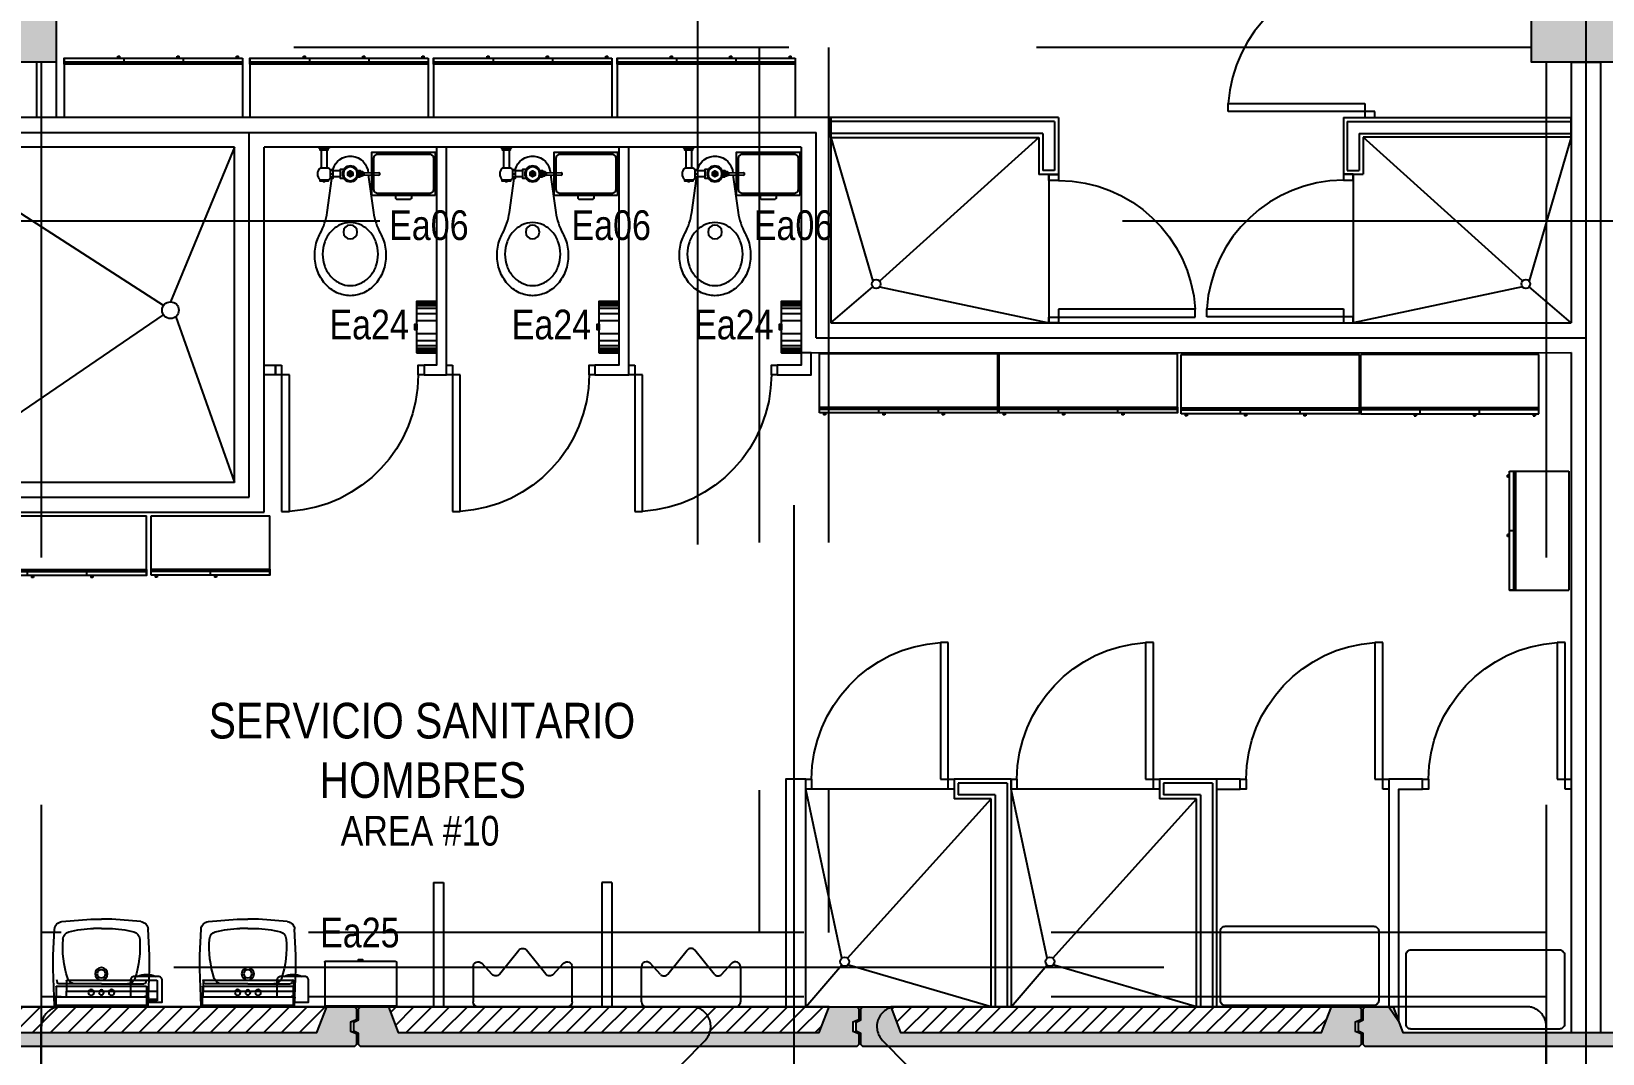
# Model space of a CAD drawing. Extents: x -28 to 131, y -33 to 63.
# Drawn here: x 24.15 to 32.08, y 3.84 to 9.01 of the extents above; entities that cross this region are included whole.
import ezdxf

# ---------------------------------------------------------------- set-up
doc = ezdxf.new("R2010")
doc.units = 0
doc.header["$LTSCALE"] = 10
doc.set_wipeout_variables(frame=1)
for name, pattern in [('DASHDOT', [1, 0.5, -0.25, 0, -0.25]), ('DASHDOT2', [12.7, 6.35, -3.175, 0, -3.175]), ('HIDDEN', [0.375, 0.25, -0.125]), ('HIDDEN2', [0.1875, 0.125, -0.0625]), ('PHANTOM2', [1.25, 0.625, -0.125, 0.125, -0.125, 0.125, -0.125])]:
    doc.linetypes.add(name, pattern=pattern)
for name, color, linetype in [('1 Panel Nervado', 1, 'Continuous'), ('arq-accesorios de baño', 2, 'Continuous'), ('arq-accesorios de baño-texto', 2, 'Continuous'), ('arq-columnas', 6, 'Continuous'), ('arq-ejes', 251, 'DASHDOT2'), ('arq-ejes-principales', 1, 'DASHDOT'), ('arq-escaleras', 1, 'Continuous'), ('arq-hatch', 252, 'Continuous'), ('arq-indicacion de corte', 5, 'PHANTOM2'), ('arq-mobiliario', 1, 'Continuous'), ('arq-pared mamposteria', 4, 'Continuous'), ('arq-paredes-liv', 3, 'Continuous'), ('arq-prefabricado', 1, 'Continuous'), ('arq-puertas', 1, 'Continuous'), ('arq-san', 1, 'Continuous'), ('arq-text-aposentos', 3, 'Continuous'), ('arq-text-codigo', 1, 'Continuous'), ('arq-vigas', 251, 'HIDDEN'), ('arq-wipeout', 2, 'HIDDEN')]:
    doc.layers.add(name, color=color, linetype=linetype)
doc.styles.add('dape 2', font='ARIALN.TTF')

# ---------------------------------------------------------------- blocks, each defined once
blk = doc.blocks.new('ORINAL2')
for p, q in [((-0.1166, 0.1656), (-0.0195, 0.2862)), ((0.1166, 0.1656), (0.0195, 0.2862)), ((-0.25, 0.025), (-0.25, 0.2028)), ((-0.1543, 0.1641), (-0.2068, 0.2199)), ((0.1543, 0.1641), (0.2068, 0.2199)), ((0.25, 0.2028), (0.25, 0.025)), ((0.225, 0), (-0.225, 0))]:
    blk.add_line(p, q)
for centre, start, end in [((0, 0.2705), 38.8485, 141.1515), ((-0.225, 0.2028), 43.23601, 180), ((-0.1361, 0.1813), 223.23601, 321.1515), ((0.1361, 0.1813), 218.8485, 316.76399), ((0.225, 0.2028), 0, 136.76399), ((-0.225, 0.025), 180, 270), ((0.225, 0.025), 270, 0)]:
    blk.add_arc(centre, 0.025, start, end)
blk = doc.blocks.new('*U102')
blk.add_line((0.1, 0.26), (0, 0.26))
at = {"color": 251}
for p, q in [((0.1, 0.2543), (0, 0.2543)), ((0.1, 0.2468), (0, 0.2468)), ((0.1, 0.238), (0, 0.238)), ((0.1, 0.2241), (0, 0.2241)), ((0.1, 0.1983), (0, 0.1983)), ((0.1, 0.1633), (0, 0.1633)), ((0.1, 0.0967), (0, 0.0967)), ((0.1, 0.0617), (0, 0.0617)), ((0.1, 0.0359), (0, 0.0359)), ((0.1, 0.022), (0, 0.022)), ((0.1, 0.0132), (0, 0.0132)), ((0.1, 0.0057), (0, 0.0057))]:
    blk.add_line(p, q, dxfattribs=at)
for points in [[(0, 0.26), (0.1, 0.26), (0.1, 0), (0, 0)], [(0.1, 0.1442), (0.1104, 0.1442), (0.1104, 0.1158), (0.1, 0.1158)]]:
    blk.add_lwpolyline(points, close=True)
blk = doc.blocks.new('P-0.75')
for p, q in [((0.0301, 0.05), (0.0301, 0.7395)), ((0.0301, 0.7395), (0.0701, 0.7395)), ((0.0701, 0.7395), (0.0701, 0.05)), ((0.0701, 0.05), (0.0301, 0.05))]:
    blk.add_line(p, q)
for points in [[(0.03, 0), (0.03, 0.05), (0, 0.05), (0, 0)], [(0.75, 0), (0.75, 0.05), (0.72, 0.05), (0.72, 0)]]:
    blk.add_lwpolyline(points, close=True)
at = {"linetype": 'HIDDEN'}
blk.add_arc((0.0263, 0.0471), 0.6938, 0.24274, 86.38063, dxfattribs=at)
blk = doc.blocks.new('*U154')
blk.add_line((0.1, 0.26), (0, 0.26))
at = {"color": 251}
for p, q in [((0.1, 0.2543), (0, 0.2543)), ((0.1, 0.2468), (0, 0.2468)), ((0.1, 0.238), (0, 0.238)), ((0.1, 0.2241), (0, 0.2241)), ((0.1, 0.1983), (0, 0.1983)), ((0.1, 0.1633), (0, 0.1633)), ((0.1, 0.0967), (0, 0.0967)), ((0.1, 0.0617), (0, 0.0617)), ((0.1, 0.0359), (0, 0.0359)), ((0.1, 0.022), (0, 0.022)), ((0.1, 0.0132), (0, 0.0132)), ((0.1, 0.0057), (0, 0.0057))]:
    blk.add_line(p, q, dxfattribs=at)
for points in [[(0, 0.26), (0.1, 0.26), (0.1, 0), (0, 0)], [(0.1, 0.1442), (0.1104, 0.1442), (0.1104, 0.1158), (0.1, 0.1158)]]:
    blk.add_lwpolyline(points, close=True)
blk = doc.blocks.new('*U155')
blk.add_line((0.1, 0.26), (0, 0.26))
at = {"color": 251}
for p, q in [((0.1, 0.2543), (0, 0.2543)), ((0.1, 0.2468), (0, 0.2468)), ((0.1, 0.238), (0, 0.238)), ((0.1, 0.2241), (0, 0.2241)), ((0.1, 0.1983), (0, 0.1983)), ((0.1, 0.1633), (0, 0.1633)), ((0.1, 0.0967), (0, 0.0967)), ((0.1, 0.0617), (0, 0.0617)), ((0.1, 0.0359), (0, 0.0359)), ((0.1, 0.022), (0, 0.022)), ((0.1, 0.0132), (0, 0.0132)), ((0.1, 0.0057), (0, 0.0057))]:
    blk.add_line(p, q, dxfattribs=at)
for points in [[(0, 0.26), (0.1, 0.26), (0.1, 0), (0, 0)], [(0.1, 0.1442), (0.1104, 0.1442), (0.1104, 0.1158), (0.1, 0.1158)]]:
    blk.add_lwpolyline(points, close=True)
blk = doc.blocks.new('*U104')
at = {"color": 1}
blk.add_lwpolyline([(0.22, 0.16), (0.22, -0.16), (0, -0.16), (0, 0.16)], close=True, dxfattribs=at)
blk.add_lwpolyline([(0.21, 0.13), (0.21, -0.13, -0.414214), (0.19, -0.15), (0.03, -0.15, -0.414214), (0.01, -0.13), (0.01, 0.13, -0.414214), (0.03, 0.15), (0.19, 0.15, -0.414214)], format="xyb", close=True, dxfattribs=at)
blk.add_lwpolyline([(0.22, 0.04), (0.23, 0.04, -0.414214), (0.24, 0.03), (0.24, -0.03, -0.414214), (0.23, -0.04), (0.22, -0.04)], format="xyb", dxfattribs=at)
blk = doc.blocks.new('*U156')
for p, q in [((-0.1519, 0.0295), (-0.1519, 0.0306)), ((-0.1477, 0.0361), (-0.1477, 0.0306)), ((-0.1328, 0.0361), (-0.1328, 0.0306)), ((-0.1179, 0.0361), (-0.1179, 0.0306)), ((-0.1137, 0.0295), (-0.1137, 0.0306)), ((-0.0875, 0.0171), (-0.0996, 0.0171)), ((-0.0996, 0), (-0.0875, 0)), ((-0.0495, 0.0155), (-0.0875, 0.0155)), ((-0.005, 0), (0.005, 0)), ((0, 0.005), (0, -0.005)), ((0.0362, 0.0122), (0.0328, 0.0122)), ((0.0495, 0.009), (0.0362, 0.009)), ((0.0495, 0), (0.0362, 0)), ((-0.1478, -0.1195), (-0.1478, -0.0295)), ((-0.1178, -0.1195), (-0.1178, -0.0295)), ((-0.0875, -0.0171), (-0.0996, -0.0171)), ((-0.0495, -0.0155), (-0.0875, -0.0155)), ((0.0362, -0.0122), (0.0328, -0.0122)), ((0.0495, -0.009), (0.0362, -0.009)), ((-0.1467, -0.1195), (-0.1467, -0.127)), ((-0.1328, -0.1195), (-0.1328, -0.127)), ((-0.1189, -0.1195), (-0.1189, -0.127))]:
    blk.add_line(p, q)
for points in [[(0.0906, 0.0045), (0.1173, 0.1942, -0.094509), (0.1525, 0.301, 0.039467), (0.1659, 0.3305, 0.087429), (0.1799, 0.4101, 0.087429), (0.1659, 0.4897, 0.093201), (0.1272, 0.555, 0.102722), (0.0677, 0.5998, 0.110644), (0, 0.615, 0.110644), (-0.0677, 0.5998, 0.102722), (-0.1272, 0.555, 0.093201), (-0.1659, 0.4897, 0.087429), (-0.1799, 0.4101, 0.087429), (-0.1659, 0.3305, 0.039467), (-0.1525, 0.301, -0.094509), (-0.1173, 0.1942), (-0.0932, 0.023)], [(-0.0996, -0.0196, -0.154601), (-0.1124, -0.0295), (-0.1531, -0.0295, -0.455032), (-0.1531, 0.0295), (-0.1137, 0.0295, -0.259938), (-0.0996, 0.0196)], [(-0.0875, -0.0212, 0.865478), (0.0899, -0.0045, 0.865478)]]:
    blk.add_lwpolyline(points, format="xyb")
for points in [[(0.1399, 0.4049, -0.087447), (0.129, 0.343, -0.09321), (0.0989, 0.2923, -0.102716), (0.0526, 0.2574, -0.110623), (0, 0.2456, -0.110623), (-0.0526, 0.2574, -0.102716), (-0.0989, 0.2923, -0.09321), (-0.129, 0.343, -0.087447), (-0.1399, 0.4049, -0.087447), (-0.129, 0.4668, -0.09321), (-0.0989, 0.5176, -0.102716), (-0.0526, 0.5524, -0.110623), (0, 0.5642, -0.110623), (0.0526, 0.5524, -0.102716), (0.0989, 0.5176, -0.09321), (0.129, 0.4668, -0.087447)], [(-0.1365, 0.0361), (-0.1291, 0.0361), (-0.1291, 0.038, 0.414214), (-0.1313, 0.0402), (-0.1343, 0.0402, 0.414214), (-0.1365, 0.038)], [(0.069, 0.004), (0.1439, 0.0059, -0.421553), (0.149, 0.0009), (0.149, -0.0009, -0.421553), (0.1439, -0.0059), (0.069, -0.004)], [(-0.1596, -0.135), (-0.106, -0.135, 0.443315), (-0.1135, -0.127), (-0.152, -0.127, 0.443315)]]:
    blk.add_lwpolyline(points, format="xyb", close=True)
for points in [[(-0.1531, 0.0306), (-0.1124, 0.0306), (-0.1124, 0.0361), (-0.1531, 0.0361)], [(-0.0996, 0.023), (-0.0996, -0.023), (-0.0875, -0.023), (-0.0875, 0.023)], [(0.013, -0.0075), (0.013, 0.0075), (0, 0.015), (-0.013, 0.0075), (-0.013, -0.0075), (0, -0.015)], [(0.0495, 0.0165), (0.0362, 0.0165), (0.0362, -0.0165), (0.0495, -0.0165)], [(0.0618, 0.0113), (0.0495, 0.0113), (0.0495, -0.0113), (0.0618, -0.0113)], [(0.069, 0.0074), (0.0618, 0.0074), (0.0618, -0.0074), (0.069, -0.0074)], [(-0.1134, -0.127), (-0.1134, -0.1195), (-0.1521, -0.1195), (-0.1521, -0.127)]]:
    blk.add_lwpolyline(points, close=True)
blk.add_lwpolyline([(-0.0262, 0.0232), (-0.0495, 0.0232), (-0.0495, -0.0232), (-0.0262, -0.0232)])
for centre, radius in [((0, 0.2934), 0.0348), ((0, 0), 0.04), ((0, 0), 0.035), ((0, 0), 0.0095)]:
    blk.add_circle(centre, radius)
blk = doc.blocks.new('L15A')
for p, q in [((0, 0), (0.9, 0)), ((0.9, -0.3), (0.9, 0)), ((0, -0.3), (0, 0)), ((0, -0.27), (0.3, -0.27)), ((0, -0.28), (0.3, -0.28)), ((0.3, -0.3), (0, -0.3)), ((0.02, -0.3), (0.02, -0.31)), ((0.03, -0.31), (0.02, -0.31)), ((0.03, -0.3), (0.03, -0.31)), ((0.3, -0.3), (0.3, -0.27)), ((0.3, -0.27), (0.6, -0.27)), ((0.3, -0.28), (0.6, -0.28)), ((0.6, -0.3), (0.3, -0.3)), ((0.32, -0.3), (0.32, -0.31)), ((0.33, -0.31), (0.32, -0.31)), ((0.33, -0.3), (0.33, -0.31)), ((0.6, -0.27), (0.9, -0.27)), ((0.6, -0.28), (0.9, -0.28)), ((0.62, -0.3), (0.62, -0.31)), ((0.63, -0.31), (0.62, -0.31)), ((0.63, -0.3), (0.63, -0.31))]:
    blk.add_line(p, q)
blk.add_lwpolyline([(0.9, -0.27), (0.9, -0.3), (0.6, -0.3), (0.6, -0.27)])
blk = doc.blocks.new('*U157')
for p, q in [((0.2253, 0.181), (0, 0.181)), ((0, -0.1811), (0, 0.181)), ((0, -0.1811), (0, 0.181)), ((0.006, -0.1811), (0.006, 0.181)), ((0.23, -0.1764), (0.23, 0.1764)), ((0.2253, -0.1811), (0, -0.1811))]:
    blk.add_line(p, q)
blk.add_lwpolyline([(0.23, -0.0115), (0.23, 0.0115), (0.2371, 0.0115), (0.2371, -0.0115)], close=True)
for centre, start, end in [((0.2253, 0.1764), 0, 90), ((0.2253, -0.1764), 270, 0)]:
    blk.add_arc(centre, 0.00466, start, end)
blk = doc.blocks.new('Ea27')
at = {"color": 1, "linetype": 'HIDDEN', "ltscale": 0.2}
blk.add_line((-0.2265, -0.1049), (0.226, -0.105), dxfattribs=at)
for centre, start, end in [((-0.226, -0.1024), 180, 270), ((0.226, -0.1024), 270, 0)]:
    blk.add_arc(centre, 0.0026, start, end, dxfattribs=at)
blk.add_wipeout([(-0.2286, 0), (0.2286, 0), (0.2286, -0.0474), (0.2286, -0.0479), (0.2284, -0.0485), (0.2281, -0.049), (0.2276, -0.0495), (0.227, -0.0498), (0.2267, -0.0499), (0.226, -0.05), (-0.226, -0.05), (-0.2265, -0.0499), (-0.227, -0.0498), (-0.2274, -0.0496), (-0.2278, -0.0492), (-0.2282, -0.0488), (-0.2284, -0.0483), (-0.2286, -0.0477), (-0.2286, -0.0474)]).dxf.layer = 'arq-wipeout'
for p, q in [((0.2286, 0), (-0.2286, 0)), ((-0.2286, 0), (-0.2286, -0.05)), ((0.2286, -0.05), (0.2286, 0)), ((0.2286, -0.0073), (-0.2286, -0.0073)), ((-0.2286, -0.05), (0.2286, -0.05))]:
    blk.add_line(p, q)
for p, q in [((-0.2286, -0.1024), (-0.2286, -0.05)), ((0.2286, -0.1024), (0.2286, -0.05))]:
    blk.add_line(p, q, dxfattribs=at)
blk = doc.blocks.new('*U125')
blk.add_lwpolyline([(0, -0.08), (0, 0.08), (0.11, 0.08, -0.414214), (0.13, 0.06), (0.13, -0.06, -0.414214), (0.11, -0.08)], format="xyb", close=True)
blk.add_circle((0.0176, 0.0006), 0.0104)
for centre, radius, start, end in [((0.0208, 0.0006), 0.0104, 261.20661, 98.79339), ((0.02, 0.0009), 0.1194, 337.20482, 22.79518)]:
    blk.add_arc(centre, radius, start, end)
blk = doc.blocks.new('*U158')
at = {"linetype": 'Continuous', "ltscale": 20}
for p, q in [((0.0039, 0.2364), (0.1917, 0.243)), ((0.1917, 0.243), (0.2614, 0.243)), ((0.2614, 0.243), (0.3924, 0.2361)), ((0, 0), (0, 0.2324)), ((0, 0), (0, 0.2324)), ((0.0202, 0.2331), (0.0202, 0)), ((0.1156, 0), (0.1156, 0.214)), ((0.1378, 0.2264), (0.1239, 0.2239)), ((0.4305, 0.1989), (0.442, 0.0531)), ((0.1156, 0), (0.1156, 0.0947)), ((0, 0), (0, -0.2324)), ((0, 0), (0, -0.2324)), ((0.0202, -0.2331), (0.0202, 0)), ((0.1156, 0), (0.1156, -0.0947)), ((0.1156, 0), (0.1156, -0.214)), ((0.3953, 0), (0.3953, 0.0399)), ((0.3953, 0), (0.3953, -0.0399)), ((0.442, 0.0531), (0.442, 0)), ((0.442, -0.0531), (0.442, 0)), ((0.4305, -0.1989), (0.442, -0.0531)), ((0.0039, -0.2364), (0.1917, -0.243)), ((0.1378, -0.2264), (0.1239, -0.2239)), ((0.2614, -0.243), (0.3924, -0.2361)), ((0.1917, -0.243), (0.2614, -0.243))]:
    blk.add_line(p, q, dxfattribs=at)
for centre, radius in [((0.0727, 0.0515), 0.0144), ((0.0727, 0), 0.0126), ((0.1666, 0), 0.0318), ((0.1666, 0), 0.0207), ((0.0727, -0.0515), 0.0144)]:
    blk.add_circle(centre, radius, dxfattribs=at)
for centre, radius, start, end in [((0.004, 0.2324), 0.00404, 92, 180), ((0.0242, 0.2331), 0.00404, 92, 180), ((0.1257, 0.214), 0.0101, 100, 180), ((0.156, 0.1313), 0.0404, 107.48929, 180), ((0.3044, -0.3258), 0.5209, 85.81831, 107.95077), ((0.3394, 0.1535), 0.0404, 15.49127, 85.81872), ((-0.0702, 0.0399), 0.4654, 0, 15.49127), ((0.3903, 0.1958), 0.0404, 4.5, 87), ((-0.0702, -0.0399), 0.4654, 344.50873, 0), ((0.156, -0.1313), 0.0404, 180, 252.51071), ((0.004, -0.2324), 0.00404, 180, 268), ((0.0242, -0.2331), 0.00404, 180, 268), ((0.1257, -0.214), 0.0101, 180, 260), ((0.3044, 0.3258), 0.5209, 252.04923, 274.18169), ((0.3394, -0.1535), 0.0404, 274.18128, 344.50873), ((0.3903, -0.1958), 0.0404, 273, 355.5)]:
    blk.add_arc(centre, radius, start, end, dxfattribs=at)
blk = doc.blocks.new('A$C33853E01')
for p, q in [((0, -0.3), (0, 0)), ((0.6, 0), (0, 0)), ((0.6, -0.3), (0.6, 0)), ((0.3, -0.27), (0, -0.27)), ((0.3, -0.28), (0, -0.28)), ((0.27, -0.3), (0.27, -0.31)), ((0.27, -0.31), (0.28, -0.31)), ((0.28, -0.3), (0.28, -0.31)), ((0.6, -0.27), (0.3, -0.27)), ((0.6, -0.28), (0.3, -0.28)), ((0.3, -0.3), (0.6, -0.3)), ((0.57, -0.3), (0.57, -0.31)), ((0.57, -0.31), (0.58, -0.31)), ((0.58, -0.3), (0.58, -0.31))]:
    blk.add_line(p, q)
blk.add_lwpolyline([(0, -0.27), (0, -0.3), (0.3, -0.3), (0.3, -0.27)])
blk = doc.blocks.new('DRYDRY')
at = {"layer": 'arq-hatch'}
h = blk.add_hatch(color=256, dxfattribs=at)
h.paths.add_polyline_path([(57.4418, 122.371), (57.4118, 122.3835), (57.4118, 122.4285), (57.4418, 122.441), (57.4418, 122.496), (57.4318, 122.506), (57.2918, 122.506), (57.2418, 122.376), (55.8497, 122.376), (55.8497, 122.306), (57.4318, 122.306), (57.4418, 122.316)])
h.paths.add_polyline_path([(55.8497, 122.376), (55.6652, 122.376), (55.6497, 122.376), (55.6497, 122.306), (55.6652, 122.306), (55.8497, 122.306)])
h.paths.add_polyline_path([(55.4497, 122.376), (55.1151, 122.376), (55.0665, 122.506), (54.9251, 122.506), (54.9151, 122.496), (54.9151, 122.441), (54.8911, 122.4285), (54.8911, 122.3835), (54.9151, 122.371), (54.9151, 122.316), (54.9251, 122.306), (55.4497, 122.306)])
h.paths.add_polyline_path([(55.6497, 122.376), (55.4497, 122.376), (55.4497, 122.306), (55.6497, 122.306)])
h.paths.add_polyline_path([(59.1627, 122.376), (57.6518, 122.376), (57.6032, 122.506), (57.4618, 122.506), (57.4518, 122.496), (57.4518, 122.441), (57.4278, 122.4285), (57.4278, 122.3835), (57.4518, 122.371), (57.4518, 122.316), (57.4618, 122.306), (59.1627, 122.306)])
h.paths.add_polyline_path([(59.6497, 122.376), (59.2304, 122.376), (59.2253, 122.376, -0.116495), (59.2014, 122.3367), (59.1712, 122.306), (59.2304, 122.306), (59.6497, 122.306)])
h.paths.add_polyline_path([(62.5151, 122.371), (62.4851, 122.3835), (62.4851, 122.4285), (62.5151, 122.441), (62.5151, 122.496), (62.5051, 122.506), (62.3651, 122.506), (62.3151, 122.376), (61.7671, 122.376), (60.1884, 122.376), (60.1411, 122.5029, 0.566807), (60.098, 122.3367), (60.1283, 122.306), (61.7671, 122.306), (62.5051, 122.306), (62.5151, 122.316)])
h.paths.add_polyline_path([(60.1411, 122.5029), (60.1399, 122.506), (59.9984, 122.506), (59.9884, 122.496), (59.9884, 122.441), (59.9644, 122.4285), (59.9644, 122.3835), (59.9884, 122.371), (59.9884, 122.316), (59.9984, 122.306), (60.1283, 122.306), (60.098, 122.3367, -0.566807)])
h.paths.add_polyline_path([(65.0518, 122.371), (65.0218, 122.3835), (65.0218, 122.4285), (65.0518, 122.441), (65.0518, 122.496), (65.0418, 122.506), (64.9018, 122.506), (64.8518, 122.376), (64.3037, 122.376), (63.8497, 122.376), (63.8497, 122.306), (64.3037, 122.306), (65.0418, 122.306), (65.0518, 122.316)])
h.paths.add_polyline_path([(63.8497, 122.376), (63.6498, 122.376), (63.6498, 122.306), (63.8497, 122.306)])
h.paths.add_polyline_path([(63.6497, 122.376), (63.4497, 122.376), (63.4497, 122.306), (63.6497, 122.306)])
h.paths.add_polyline_path([(63.4497, 122.376), (62.7251, 122.376), (62.7041, 122.4323), (62.7041, 122.3761), (62.6541, 122.3761), (62.6541, 122.506), (62.5351, 122.506), (62.5251, 122.496), (62.5251, 122.441), (62.5011, 122.4285), (62.5011, 122.3835), (62.5251, 122.371), (62.5251, 122.316), (62.5351, 122.306), (63.4497, 122.306)])
h.paths.add_polyline_path([(62.7041, 122.4323), (62.6765, 122.506), (62.6541, 122.506), (62.6541, 122.3761), (62.7041, 122.3761)], flags=17)
h.paths.add_polyline_path([(53.1285, 122.376), (52.5784, 122.376), (52.5299, 122.506), (52.3884, 122.506), (52.3784, 122.496), (52.3784, 122.441), (52.3544, 122.4285), (52.3544, 122.3835), (52.3784, 122.371), (52.3784, 122.316), (52.3884, 122.306), (53.1285, 122.306)])
h.paths.add_polyline_path([(54.9051, 122.371), (54.8751, 122.3835), (54.8751, 122.4285), (54.9051, 122.441), (54.9051, 122.496), (54.8951, 122.506), (54.7551, 122.506), (54.7051, 122.376), (54.1571, 122.376), (54.1571, 122.306), (54.8951, 122.306), (54.9051, 122.316)])
h.paths.add_polyline_path([(57.3223, 123.2789), (58.2024, 123.2789), (58.2024, 123.5116), (57.3223, 123.5116)], flags=9)
h.paths.add_polyline_path([(56.6406, 123.4638), (58.8846, 123.4638), (58.8846, 124.1417), (56.6406, 124.1417)], flags=9)
h.paths.add_polyline_path([(57.6956, 122.9446), (57.2177, 122.9446), (57.2177, 122.7149), (57.6956, 122.7149)], flags=9)
h.paths.add_polyline_path([(57.5866, 126.7578), (57.5866, 126.2799), (57.8164, 126.2799), (57.8164, 126.7578)], flags=9)
h.paths.add_polyline_path([(57.5432, 126.0997), (57.5432, 125.6219), (57.7728, 125.6219), (57.7728, 126.0997)], flags=9)
h.paths.add_polyline_path([(58.5073, 126.5214), (58.5073, 126.0435), (58.7371, 126.0435), (58.7371, 126.5214)], flags=9)
h.paths.add_polyline_path([(58.4639, 126.0997), (58.4639, 125.6219), (58.6935, 125.6219), (58.6935, 126.0997)], flags=9)
h.paths.add_polyline_path([(59.4281, 126.5214), (59.4281, 126.0435), (59.6579, 126.0435), (59.6579, 126.5214)], flags=9)
h.paths.add_polyline_path([(59.3847, 126.0997), (59.3847, 125.6219), (59.6143, 125.6219), (59.6143, 126.0997)], flags=9)
h.paths.add_polyline_path([(59.8459, 121.5194), (61.22, 121.5194), (61.22, 121.7715), (59.8459, 121.7715)], flags=9)
h.paths.add_polyline_path([(59.8596, 121.7811), (61.2213, 121.7811), (61.2213, 122.048), (59.8596, 122.048)], flags=9)
h = blk.add_hatch(color=256, dxfattribs=at)
h.paths.add_polyline_path([(58.2018, 122.376), (57.6518, 122.376), (57.6032, 122.506), (57.4618, 122.506), (57.4518, 122.496), (57.4518, 122.441), (57.4278, 122.4285), (57.4278, 122.3835), (57.4518, 122.371), (57.4518, 122.316), (57.4618, 122.306), (58.2018, 122.306)])
h.paths.add_polyline_path([(59.9785, 122.371), (59.9485, 122.3835), (59.9485, 122.4285), (59.9785, 122.441), (59.9785, 122.496), (59.9685, 122.506), (59.8285, 122.506), (59.7785, 122.376), (59.1627, 122.376), (59.1627, 122.306), (59.9685, 122.306), (59.9785, 122.316)])
at = {"layer": '1 Panel Nervado'}
blk.add_lwpolyline([(64.3037, 122.306), (62.5351, 122.306), (62.5251, 122.316), (62.5251, 122.371), (62.5011, 122.3835), (62.5011, 122.4285), (62.5251, 122.441), (62.5251, 122.496), (62.5351, 122.506), (62.6765, 122.506), (62.6765, 122.506), (62.7251, 122.376), (64.3037, 122.376)], dxfattribs=at)
at = {"layer": 'arq-prefabricado'}
for points in [[(55.6652, 122.376), (57.2418, 122.376), (57.2918, 122.506), (57.2918, 122.506), (57.4318, 122.506), (57.4418, 122.496), (57.4418, 122.441), (57.4118, 122.4285), (57.4118, 122.3835), (57.4418, 122.371), (57.4418, 122.316), (57.4318, 122.306), (55.6652, 122.306)], [(59.2304, 122.306), (57.4618, 122.306), (57.4518, 122.316), (57.4518, 122.371), (57.4278, 122.3835), (57.4278, 122.4285), (57.4518, 122.441), (57.4518, 122.496), (57.4618, 122.506), (57.6032, 122.506), (57.6032, 122.506), (57.6518, 122.376), (59.2304, 122.376)], [(59.2304, 122.376), (59.7785, 122.376), (59.8285, 122.506), (59.8285, 122.506), (59.9685, 122.506), (59.9785, 122.496), (59.9785, 122.441), (59.9485, 122.4285), (59.9485, 122.3835), (59.9785, 122.371), (59.9785, 122.316), (59.9685, 122.306), (59.2304, 122.306)], [(61.7671, 122.306), (59.9984, 122.306), (59.9884, 122.316), (59.9884, 122.371), (59.9644, 122.3835), (59.9644, 122.4285), (59.9884, 122.441), (59.9884, 122.496), (59.9984, 122.506), (60.1399, 122.506), (60.1399, 122.506), (60.1884, 122.376), (61.7671, 122.376)], [(61.7671, 122.376), (62.3151, 122.376), (62.3651, 122.506), (62.3651, 122.506), (62.5051, 122.506), (62.5151, 122.496), (62.5151, 122.441), (62.4851, 122.4285), (62.4851, 122.3835), (62.5151, 122.371), (62.5151, 122.316), (62.5051, 122.306), (61.7671, 122.306)]]:
    blk.add_lwpolyline(points, dxfattribs=at)

msp = doc.modelspace()

# ---------------------------------------------------------------- linework, layer by layer
at = {"layer": 'arq-columnas'}
for points in [[(23.725, 9.4), (24.275, 9.4), (24.275, 8.85), (23.725, 8.85)], [(31.725, 9.4), (32.275, 9.4), (32.275, 8.85), (31.725, 8.85)]]:
    msp.add_lwpolyline(points, close=True, dxfattribs=at)
at = {"layer": 'arq-ejes', "linetype": 'DASHDOT'}
for p, q in [((32.0001, 11.125), (32.0001, 3.9503)), ((23.65, 8.496), (28.1123, 8.496)), ((25.25, 6.6533), (25.25, 8.496)), ((28.1123, 7.4586), (28.1123, 8.496)), ((28.1123, 7.4586), (32.0001, 7.4586)), ((21.8529, 6.6533), (25.25, 6.6533))]:
    msp.add_line(p, q, dxfattribs=at)
at = {"layer": 'arq-ejes-principales'}
for p, q in [((32, 36.9128), (32, -2.6791)), ((-5.4309, 4.2812), (60.0081, 4.2812))]:
    msp.add_line(p, q, dxfattribs=at)
at = {"layer": 'arq-escaleras'}
for points in [[(25.9535, 4.0803), (26.0021, 3.9503), (28.1288, 3.9503), (28.1788, 4.0803), (25.9535, 4.0803)], [(28.4902, 4.0803), (28.5387, 3.9503), (30.6654, 3.9503), (30.7154, 4.0803), (28.4902, 4.0803)]]:
    msp.add_lwpolyline(points, dxfattribs=at)
at = {"layer": 'arq-hatch'}
for points in [[(23.725, 9.4), (24.275, 9.4), (23.725, 8.85), (24.275, 8.85)], [(31.725, 9.4), (32.275, 9.4), (31.725, 8.85), (32.275, 8.85)]]:
    msp.add_solid(points, dxfattribs=at)
at = {"layer": 'arq-indicacion de corte', "ltscale": 3}
for p, q in [((27.513, 40.1657), (27.513, -7.9084)), ((-7.8406, 8.05), (63.8, 8.05))]:
    msp.add_line(p, q, dxfattribs=at)
at = {"layer": 'arq-mobiliario'}
for points in [[(30.9288, 4.0874), (30.1788, 4.0874, -0.414214), (30.1538, 4.1124), (30.1538, 4.4624, -0.414214), (30.1788, 4.4874), (30.9288, 4.4874, -0.414214), (30.9538, 4.4624), (30.9538, 4.1124, -0.414214)], [(31.8665, 3.9682), (31.1165, 3.9682, -0.414214), (31.0915, 3.9932), (31.0915, 4.3432, -0.414214), (31.1165, 4.3682), (31.8665, 4.3682, -0.414214), (31.8915, 4.3432), (31.8915, 3.9932, -0.414214)]]:
    msp.add_lwpolyline(points, format="xyb", close=True, dxfattribs=at)
at = {"layer": 'arq-pared mamposteria'}
for p, q in [((31.9251, 8.85), (31.9251, 7.5341)), ((31.9251, 8.85), (32.0751, 8.85)), ((32.0751, 3.9503), (32.0751, 8.85)), ((28.1873, 8.571), (23.725, 8.571)), ((28.1873, 8.571), (28.1873, 7.5342)), ((25.175, 8.421), (23.575, 8.421)), ((25.175, 6.7283), (25.175, 8.421)), ((28.0373, 8.421), (25.325, 8.421)), ((25.325, 6.5783), (25.325, 8.421)), ((28.1873, 7.5342), (31.9251, 7.5341)), ((28.0373, 7.3835), (31.9251, 7.3841)), ((31.9251, 7.3841), (31.9251, 3.9503)), ((25.175, 6.7283), (21.9319, 6.7283)), ((21.9319, 6.5783), (25.325, 6.5783)), ((31.9251, 3.9503), (32.0751, 3.9503))]:
    msp.add_line(p, q, dxfattribs=at)
at = {"layer": 'arq-paredes-liv'}
for p, q in [((24.175, 8.85), (24.175, 8.571)), ((24.275, 8.85), (24.175, 8.85)), ((24.275, 8.85), (24.275, 8.571)), ((24.275, 8.571), (24.175, 8.571)), ((29.3372, 8.5704), (28.1873, 8.5704)), ((28.1873, 8.4704), (28.1873, 8.5704)), ((29.3372, 8.5704), (29.3372, 8.2835)), ((30.7751, 8.571), (31.9251, 8.571)), ((30.7751, 8.571), (30.7751, 8.2841)), ((31.9251, 8.471), (31.9251, 8.571)), ((29.3172, 8.5504), (28.1873, 8.5504)), ((29.2572, 8.4904), (28.1873, 8.4904)), ((29.2572, 8.4904), (29.2572, 8.3035)), ((29.3172, 8.5504), (29.3172, 8.3035)), ((30.7951, 8.551), (31.9251, 8.551)), ((30.7951, 8.551), (30.7951, 8.3041)), ((30.8551, 8.491), (31.9251, 8.491)), ((30.8551, 8.491), (30.8551, 8.3041)), ((28.1873, 8.4704), (29.2372, 8.4704)), ((29.2372, 8.4704), (29.2372, 8.2835)), ((31.9251, 8.471), (30.8751, 8.471)), ((30.8751, 8.471), (30.8751, 8.2841)), ((29.3372, 8.2835), (29.2372, 8.2835)), ((29.3172, 8.3035), (29.2572, 8.3035)), ((30.7751, 8.2841), (30.8751, 8.2841)), ((30.7951, 8.3041), (30.8551, 8.3041)), ((30.8251, 8.2841), (30.8251, 7.5341)), ((29.0968, 5.2303), (28.81, 5.2303)), ((28.81, 5.2303), (28.81, 5.1303)), ((29.0768, 5.2103), (28.83, 5.2103)), ((28.83, 5.2103), (28.83, 5.1503)), ((29.0768, 5.2103), (29.0768, 4.0803)), ((29.0968, 5.2303), (29.0968, 4.0803)), ((29.0968, 5.2303), (29.0968, 4.0803)), ((30.1336, 5.2303), (29.8468, 5.2303)), ((29.8468, 5.2303), (29.8468, 5.1303)), ((30.1136, 5.2103), (29.8668, 5.2103)), ((29.8668, 5.2103), (29.8668, 5.1503)), ((30.2544, 5.2303), (30.0836, 5.2303)), ((30.1136, 5.2103), (30.1136, 4.0803)), ((30.1336, 5.2303), (30.1336, 4.0803)), ((30.1336, 5.1803), (30.2544, 5.1803)), ((30.2544, 5.1803), (30.2544, 5.2303)), ((28.9968, 5.1303), (28.81, 5.1303)), ((29.0168, 5.1503), (28.83, 5.1503)), ((28.9968, 4.0803), (28.9968, 5.1303)), ((29.0168, 5.1503), (29.0168, 4.0803)), ((30.0336, 5.1303), (29.8468, 5.1303)), ((30.0536, 5.1503), (29.8668, 5.1503)), ((30.0336, 4.0803), (30.0336, 5.1303)), ((30.0536, 5.1503), (30.0536, 4.0803)), ((26.1806, 4.7083), (26.1806, 4.0803)), ((26.1806, 4.7083), (26.2306, 4.7083)), ((26.2306, 4.7083), (26.2306, 4.0803)), ((27.0306, 4.7083), (27.0306, 4.0803)), ((27.0806, 4.7083), (27.0306, 4.7083)), ((27.0806, 4.7083), (27.0806, 4.0803)), ((26.2306, 4.0803), (26.1806, 4.0803)), ((27.0806, 4.0803), (27.0306, 4.0803)), ((29.0968, 4.0803), (28.9968, 4.0803)), ((30.1336, 4.0803), (30.0336, 4.0803))]:
    msp.add_line(p, q, dxfattribs=at)
for points in [[(26.1958, 8.4213), (26.1958, 7.3213), (26.1333, 7.3213), (26.1333, 7.2713), (26.2458, 7.2713), (26.2458, 8.4213)], [(27.1165, 8.4213), (27.1165, 7.3213), (26.9958, 7.3213), (26.9958, 7.2713), (27.1665, 7.2713), (27.1665, 8.4213)], [(25.3833, 7.2713), (25.325, 7.2713), (25.325, 7.3213), (25.3833, 7.3213)], [(28.06, 5.2303), (27.9599, 5.2303), (27.9599, 4.0803), (28.06, 4.0803)], [(31.0544, 4.0066), (31.0544, 5.1803), (31.1751, 5.1803), (31.1751, 5.2303), (31.0044, 5.2303), (31.0044, 4.0803)]]:
    msp.add_lwpolyline(points, close=True, dxfattribs=at)
at = {"layer": 'arq-san'}
for p, q in [((24.8174, 7.6218), (23.575, 8.421)), ((25.175, 8.421), (24.8523, 7.6402)), ((28.1873, 8.4704), (28.3988, 7.745)), ((28.433, 7.745), (29.2372, 8.4704)), ((31.6793, 7.7456), (30.8751, 8.471)), ((31.9251, 8.471), (31.7136, 7.7456)), ((29.2872, 8.2835), (29.2872, 7.5335)), ((28.1872, 7.5335), (28.3988, 7.7156)), ((28.433, 7.7156), (29.2872, 7.5335)), ((31.6793, 7.7162), (30.8251, 7.5341)), ((31.9251, 7.5341), (31.7136, 7.7162)), ((23.575, 6.7283), (24.8174, 7.5744)), ((24.8788, 7.5653), (25.175, 6.7283)), ((28.242, 4.3261), (28.06, 5.1803)), ((28.81, 5.1803), (28.06, 5.1803)), ((29.2788, 4.3261), (29.0968, 5.1803)), ((29.8468, 5.1803), (29.0968, 5.1803)), ((28.2714, 4.3261), (28.9968, 5.1303)), ((29.3083, 4.3261), (30.0336, 5.1303)), ((28.06, 4.0803), (28.242, 4.2918)), ((28.9968, 4.0803), (28.2714, 4.2918)), ((29.0968, 4.0803), (29.2788, 4.2918)), ((30.0336, 4.0803), (29.3083, 4.2918))]:
    msp.add_line(p, q, dxfattribs=at)
for centre, radius in [((28.4159, 7.7303), 0.0226), ((31.6964, 7.7309), 0.0226), ((24.8523, 7.5981), 0.0421), ((28.2567, 4.3089), 0.0226), ((29.2935, 4.309), 0.0226)]:
    msp.add_circle(centre, radius, dxfattribs=at)
at = {"layer": 'arq-vigas'}
for p, q in [((31.725, 8.925), (24.275, 8.925)), ((27.825, 8.925), (27.825, 4.4562)), ((28.175, 8.925), (28.175, 4.4562)), ((24.2, 8.85), (24.2, 1.25)), ((31.8, 8.85), (31.8, 1.25)), ((31.8, 4.4562), (24.2, 4.4562)), ((31.8, 4.1312), (24.2, 4.1312))]:
    msp.add_line(p, q, dxfattribs=at)
at = {"layer": 'arq-vigas', "color": 251, "linetype": 'HIDDEN2'}
for points in [[(24.35, 1.25), (24.2, 1.25), (24.2, 3.9812, -0.414214), (24.3, 4.0812), (27.4805, 4.0812, -0.665421), (27.5517, 3.911), (24.5212, 0.8339, -0.670944), (24.35, 0.9041), (24.35, 1.25)], [(31.65, 1.25), (31.8, 1.25), (31.8, 3.9812, 0.414214), (31.7, 4.0812), (28.5195, 4.0812, 0.665421), (28.4483, 3.911), (31.4788, 0.8339, 0.670944), (31.65, 0.9041), (31.65, 1.25)]]:
    msp.add_lwpolyline(points, format="xyb", dxfattribs=at)

# ---------------------------------------------------------------- block references
at = {"layer": 'arq-accesorios de baño', "xscale": -0.9999999999999999, "rotation": 270.0000137288121}
msp.add_blockref('*U157', (25.8121, 4.0803), dxfattribs=at)
at = {"layer": 'arq-mobiliario', "rotation": 180}
for p in [(25.216, 8.571), (26.1537, 8.571), (27.0809, 8.571), (28.0074, 8.571)]:
    msp.add_blockref('L15A', p, dxfattribs=at)
at = {"layer": 'arq-mobiliario'}
for p in [(28.1298, 7.3791), (29.0368, 7.3791), (29.9561, 7.3744), (23.8306, 6.559)]:
    msp.add_blockref('L15A', p, dxfattribs=at)
at = {"layer": 'arq-mobiliario', "xscale": -1}
for name, p in [('L15A', (31.763, 7.3744)), ('A$C33853E01', (25.3544, 6.5597))]:
    msp.add_blockref(name, p, dxfattribs=at)
at = {"layer": 'arq-mobiliario', "xscale": -1, "rotation": 270}
msp.add_blockref('A$C33853E01', (31.9142, 6.1851), dxfattribs=at)
at = {"layer": 'arq-puertas'}
for p, rotation in [((30.9336, 8.571), 90), ((30.8251, 7.5341), 90.00060129311716)]:
    msp.add_blockref('P-0.75', p, dxfattribs=dict(at, rotation=rotation))
at = {"layer": 'arq-puertas', "extrusion": (0, 0, -1), "zscale": -1, "rotation": 90.00060129311719}
msp.add_blockref('P-0.75', (-29.2872, 7.5335), dxfattribs=at)
at = {"layer": 'arq-puertas', "xscale": -1}
for p, rotation in [((25.3833, 7.3213), 180), ((26.2458, 7.3213), 180), ((27.1665, 7.3213), 180), ((28.81, 5.1803), 359.999398706882), ((29.8468, 5.1803), 359.999398706882)]:
    msp.add_blockref('P-0.75', p, dxfattribs=dict(at, rotation=rotation))
for p in [(31.0044, 5.1803), (31.9251, 5.1803)]:
    msp.add_blockref('P-0.75', p, dxfattribs=at)
at = {"layer": 'arq-san', "xscale": -1}
for name, p, rotation in [('*U156', (25.7604, 8.2863), 180), ('*U156', (26.6811, 8.2863), 180), ('*U156', (27.6019, 8.2863), 180), ('ORINAL2', (26.6306, 4.0803), 359.9988795728627)]:
    msp.add_blockref(name, p, dxfattribs=dict(at, rotation=rotation))
at = {"layer": 'arq-san'}
for name, p, rotation in [('*U104', (26.0296, 8.3967), 270), ('*U104', (26.9504, 8.3967), 270), ('*U104', (27.8711, 8.3967), 270), ('ORINAL2', (27.4806, 4.0803), 359.9989070240659)]:
    msp.add_blockref(name, p, dxfattribs=dict(at, rotation=rotation))

# ---------------------------------------------------------------- texts
at = {"layer": 'arq-accesorios de baño-texto', "style": 'dape 2'}
for s, p in [('Ea06', (25.9565, 7.9523)), ('Ea06', (26.8772, 7.9523)), ('Ea06', (27.798, 7.9523)), ('Ea24', (25.6546, 7.4508)), ('Ea24', (26.5753, 7.4508)), ('Ea24', (27.4961, 7.4508)), ('Ea25', (25.6079, 4.3807))]:
    msp.add_text(s, height=0.15, rotation=0.00001, dxfattribs=at).set_placement(p)
at = {"layer": 'arq-text-aposentos', "insert": (23.8008, 5.1329), "char_height": 0.18, "width": 4.624674, "attachment_point": 7, "style": 'dape 2'}
msp.add_mtext('\\pi1.2444;SERVICIO SANITARIO\\P\\pi1.8044;HOMBRES', dxfattribs=at)
at = {"layer": 'arq-text-codigo', "style": 'dape 2'}
msp.add_text('AREA #10', height=0.15, dxfattribs=at).set_placement((25.7116, 4.8945))

# ---------------------------------------------------------------- next in the draw order: block references
at = {"layer": 'arq-accesorios de baño', "xscale": -1, "rotation": 180.0000137288116}
for p in [(24.5557, 4.1102), (25.2454, 4.1102)]:
    msp.add_blockref('Ea27', p, dxfattribs=at)

# ---------------------------------------------------------------- next in the draw order: wipeouts: each hides what was drawn before it
for points in [[(26.1958, 7.3835), (26.0958, 7.3835), (26.0958, 7.6435), (26.1958, 7.6435)], [(27.1165, 7.3835), (27.0165, 7.3835), (27.0165, 7.6435), (27.1165, 7.6435)], [(28.0373, 7.3835), (27.9373, 7.3835), (27.9373, 7.6435), (28.0373, 7.6435)]]:
    msp.add_wipeout(points).dxf.layer = 'arq-wipeout'

# ---------------------------------------------------------------- next in the draw order: linework, layer by layer
at = {"layer": 'arq-ejes-principales'}
msp.add_line((28, 36.9128), (28, -2.6791), dxfattribs=at)
at = {"layer": 'arq-pared mamposteria'}
msp.add_line((28.0373, 8.421), (28.0373, 7.3835), dxfattribs=at)
at = {"layer": 'arq-paredes-liv'}
msp.add_lwpolyline([(28.0373, 7.3835), (28.0373, 7.3213), (27.9165, 7.3213), (27.9165, 7.2713), (28.0873, 7.2713), (28.0873, 7.3836)], close=True, dxfattribs=at)

# ---------------------------------------------------------------- next in the draw order: block references
at = {"layer": 'arq-accesorios de baño', "rotation": 180}
for name, p in [('*U155', (26.1958, 7.6435)), ('*U154', (27.1165, 7.6435)), ('*U102', (28.0373, 7.6435))]:
    msp.add_blockref(name, p, dxfattribs=at)
at = {"layer": 'arq-accesorios de baño', "xscale": -1, "rotation": 270.0000137288121}
for p in [(24.73, 4.1042), (25.4697, 4.1042)]:
    msp.add_blockref('*U125', p, dxfattribs=at)
at = {"layer": 'arq-san', "xscale": -1, "rotation": 270.0000137288121}
for p in [(24.5032, 4.0803), (25.2429, 4.0803)]:
    msp.add_blockref('*U158', p, dxfattribs=at)

# ---------------------------------------------------------------- next in the draw order: block references
at = {"layer": 'arq-accesorios de baño', "xscale": -1, "rotation": 180.0000137288116}
for p in [(24.5032, 4.0803), (25.2429, 4.0803)]:
    msp.add_blockref('Ea27', p, dxfattribs=at)

# ---------------------------------------------------------------- next in the draw order: hatches: boundary and pattern name
at = {"layer": 'arq-hatch'}
h = msp.add_hatch(dxfattribs=at)
h.set_pattern_fill('LINE', color=256, scale=0.02, angle=45, style=0)
h.paths.add_polyline_path([(23.4168, 4.0803), (23.4654, 3.9503), (25.5921, 3.9503), (25.6421, 4.0803)])
h.paths.add_polyline_path([(25.9535, 4.0803), (26.0021, 3.9503), (28.1288, 3.9503), (28.1788, 4.0803)])
h.paths.add_polyline_path([(28.4902, 4.0803), (28.5387, 3.9503), (30.6654, 3.9503), (30.7154, 4.0803)])

# ---------------------------------------------------------------- next in the draw order: linework, layer by layer
at = {"layer": 'arq-escaleras'}
msp.add_line((23.1054, 4.0803), (31.0268, 4.0803), dxfattribs=at)
msp.add_lwpolyline([(23.4168, 4.0803), (23.4654, 3.9503), (25.5921, 3.9503), (25.6421, 4.0803), (23.4168, 4.0803)], dxfattribs=at)

# ---------------------------------------------------------------- next in the draw order: block references
at = {"layer": 'arq-prefabricado', "color": 1}
msp.add_blockref('DRYDRY', (-31.6497, -118.4257), dxfattribs=at)

doc.saveas('drawing.dxf')
